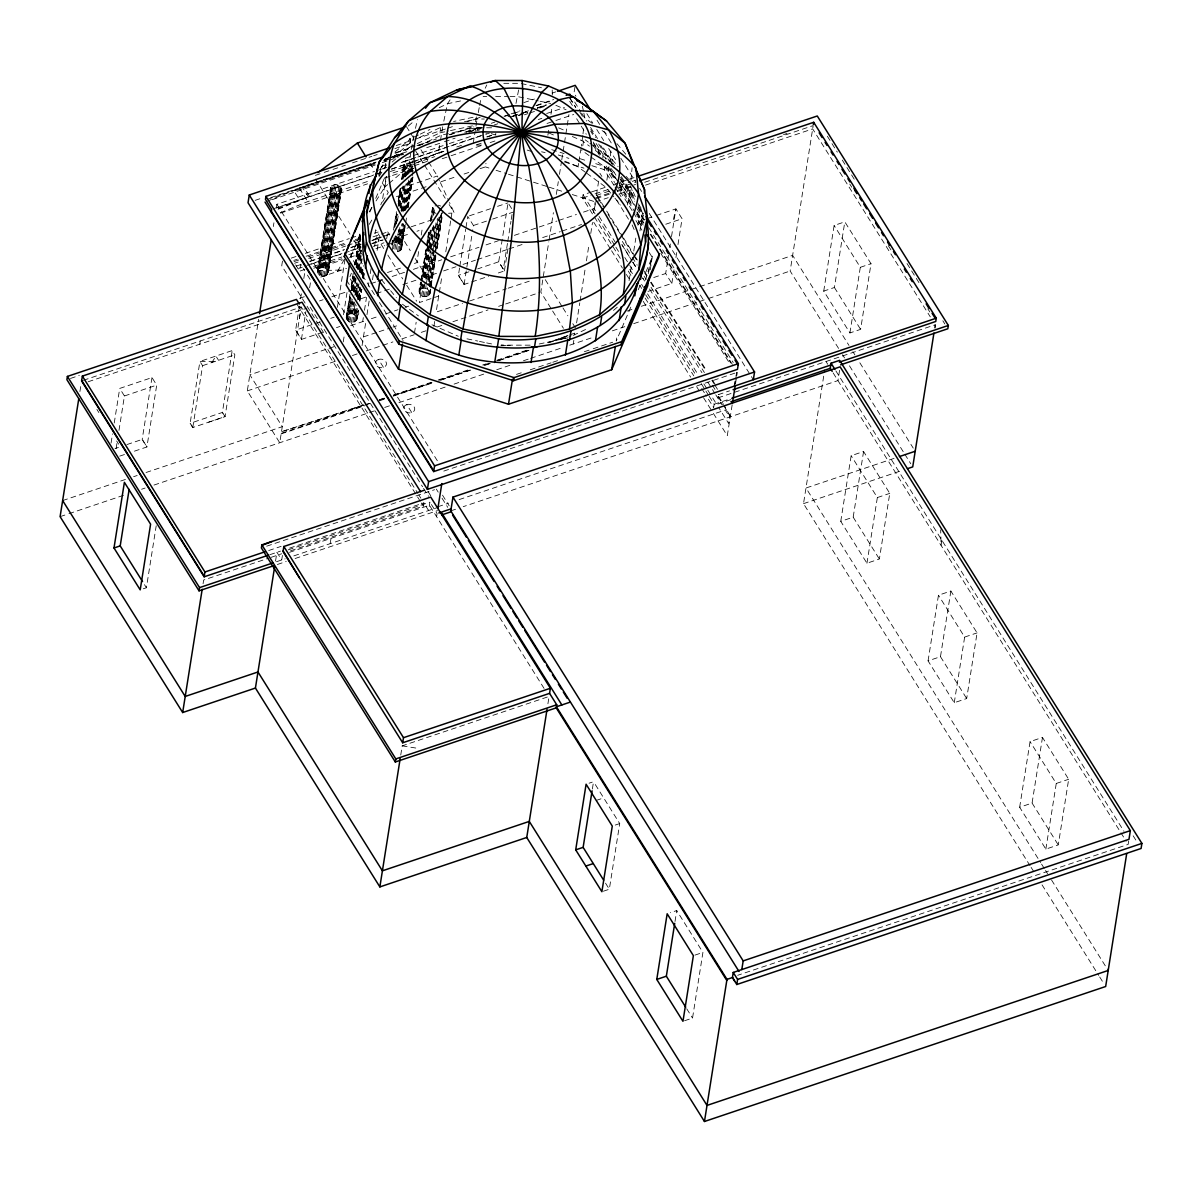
<?xml version="1.0" encoding="UTF-8"?>
<svg xmlns="http://www.w3.org/2000/svg" width="1202" height="1202" viewBox="0 0 1202 1202"><rect width="100%" height="100%" fill="white"/><g stroke="black" fill="none" stroke-linecap="round" stroke-linejoin="round"><path stroke-width="0.75" stroke-dasharray="5 3.75" d="M935.156 328.086L935.231 324.78L717.729 397.952L718.871 394.451M630.99 180.435L632.057 167.769M612.179 163.818L609.88 161.053L610.947 150.37M582.79 135.525L581.332 146.043M583 133.768L583.616 128.494M550.982 114.28L551.958 107.309M734.722 385.977L735.459 380.929M735.714 379.246L736.706 372.53L600.023 418.521M79.918 391.536L81.09 384.144M111.08 443.012L112.507 433.907M114.235 422.999L119.719 388.426L151.978 377.578L156.711 385.121L146.914 446.964L131.619 452.117M116.113 448.511L117.27 441.269M118.983 430.391L124.437 395.969L119.719 388.426M151.978 377.578L142.182 439.421L146.914 446.964M143.293 588.8L146.404 587.763L156.215 525.755M199.727 344.223L200.238 340.992M192.786 427.521L202.582 365.663L199.923 361.441L232.196 350.578L234.841 354.815L225.044 416.658L192.786 427.521L190.126 423.299L199.923 361.441L214.857 361.532M208.757 422.142L225.059 416.598L222.4 412.436L232.196 350.578M203.078 583.721L203.664 580.025L269.308 557.938M299.283 307.096L301.221 307.081L279.735 442.757L247.296 390.905L258.655 319.206M273.335 226.532L273.921 222.821M276.265 208.006L276.851 204.295L374.498 171.435M282.47 261.074L281.734 265.717L323.533 332.518M304.872 269.413L299.599 271.186L300.68 264.305L304.662 270.675M299.418 306.164L295.632 330.129L301.432 339.415L325.967 331.166M300.59 298.802L301.462 293.273M303.805 278.518L304.962 271.156M363.515 405.029L281.989 431.563L281.734 433.156L363.365 405.69M301.432 339.415L305.834 311.634M309.62 287.774L310.777 280.427L305.939 272.704M331.106 190.667L317.974 273.59L317.388 271.382L330.775 187.362C333.029 182.884 341.368 184.447 341.473 189.585L328.341 272.508C327.65 276.821 321.505 277.211 318.785 274.552L331.917 191.629L330.775 187.362M317.493 272.493L330.625 189.57M317.388 271.382L331.391 186.4M318.26 269.323L319.191 268.527L332.323 185.604M319.191 268.527L320.378 267.956L333.51 185.033M319.882 275.348L333.014 192.425L331.917 191.629M320.378 267.956L321.715 267.67L334.862 184.747M275.528 561.094L276.926 552.319L281.719 559.967L282.56 554.663M321.174 275.919L334.306 192.996L333.014 192.425M321.715 267.67L323.143 267.67L336.29 184.747M322.572 276.205L335.704 193.282L339.73 193.131L341.473 189.585M328.341 272.508L326.944 269.323L324.555 267.971L337.687 185.048M323.999 276.205L337.131 193.282L341.218 190.667L328.071 273.59M325.847 268.527L338.979 185.604M325.351 275.919L338.483 192.996M326.944 269.323L340.076 186.4M326.538 275.363L339.67 192.44M327.755 270.3L340.887 187.377M327.455 274.567L340.602 191.644M328.221 271.382L341.353 188.459M337.401 307.351L344.989 259.437M374.468 294.58L350.789 256.537L351.269 253.457M343.502 314.729L347.002 292.642M358.241 310.101C361.186 319.191 350.233 328.582 346.221 317.463L349.992 294.265M351.164 286.902L353.238 273.245M354.665 264.786L360.239 232.482L355.281 263.809M346.341 318.59L350.128 294.625M351.3 287.263L353.057 276.205M354.8 265.146L359.623 233.458M346.221 317.463L350.022 296.984M351.48 287.759L353.238 276.715M343.261 341.894L344.403 334.637M346.822 319.672L350.323 297.555M351.48 290.193L353.523 277.286M355.567 264.395L359.473 235.667M347.108 315.405L348.039 314.608L350.653 298.021M351.825 290.659L354.169 275.919M355.912 264.861L360.585 235.382M347.633 320.649L351.42 296.699M352.592 289.321L354.635 276.43M356.092 267.205L360.465 239.574M348.039 314.608L349.211 314.053L351.555 299.313M353.012 290.103L355.056 277.196M356.513 267.986L360.6 242.188M348.715 321.445L352.216 299.328M353.388 291.966L355.717 277.211M357.174 268.001L360.675 245.899M349.211 314.053L350.563 313.767L352.892 299.013M354.064 291.65L356.108 278.744M357.565 269.533L360.48 251.113M350.007 322.001L353.223 301.732M354.68 292.522L356.138 283.311M358.466 268.572L361.396 250.136M350.563 313.767L351.991 313.767L353.734 302.709M354.906 295.331L356.949 282.44M358.992 269.533L361.907 251.113M351.42 322.301L354.62 302.033M355.792 294.655L357.55 283.597M359.293 272.538L362.208 254.118M357.069 317.478L353.403 314.053L355.146 302.994M356.318 295.632L358.061 284.574M360.104 271.667L362.148 258.776M352.847 322.301L355.762 303.866M356.934 296.503L358.977 283.597M360.72 272.538L362.178 263.328M354.695 314.623L356.153 305.398M357.61 296.188L359.067 286.977M361.111 274.071L362.283 266.709M354.199 322.016L356.528 307.261M357.7 299.899L359.744 286.993M361.787 274.101L362.944 266.724M355.777 315.405L356.949 308.043M358.406 298.832L360.149 287.774M362.193 274.867L363.665 265.657M365.739 297.119L358.662 299.493L359.578 293.694L350.323 278.909M355.371 321.445L357.415 308.553M358.872 299.328L360.63 288.285M362.373 277.226L363.545 269.849M356.588 316.381L357.46 310.852M359.218 299.794L360.675 290.584M362.719 277.692L363.59 272.163M356.303 320.649L357.76 311.438M359.518 300.38L361.261 289.321M363.019 278.278L363.89 272.749M359.699 300.891L361.441 289.832M363.199 278.774L364.071 273.245M356.919 319.687L358.376 310.462M359.834 301.251L361.847 289.111M363.605 278.053L364.221 273.62M378.825 175.928L382.266 165.996L387.555 164.223M384.971 168.145L386.368 159.4L389.208 156.966M362.734 321.28L363.32 317.613M364.476 310.266L366.505 297.42M368.248 286.407L368.834 282.74M370.291 273.575L371.163 268.061M374.648 246.049L375.805 238.702M386.188 176.333L382.221 201.395L380.749 204.821M376.031 200.929L384.865 186.986L386.518 176.589M330.174 543.665L331.497 535.281M362.057 345.65L365.754 322.316M366.971 314.654L369.299 299.974M372.5 279.781L373.371 274.281M377.143 250.422L379.186 237.575M386.668 238.777L387.75 231.896L371.944 237.215M393.505 230.063L396.42 211.627M398.147 201.335L400.191 188.444M401.648 179.218C403.632 173.524 400.582 157.537 411.189 160.317L409.146 173.208M394.196 227.494L396.54 212.754M398.283 201.696L400.326 188.804M401.799 179.594L404.278 162.646M392.348 240.896L391.762 244.592C398.328 237.47 407.328 252.074 396.074 251.473L399.86 227.524M394.677 226.156L396.72 213.265M398.178 204.055L400.506 189.3M402.264 178.257L404.894 161.669M392.047 245.163L392.934 239.649M394.977 226.742L396.72 215.684M398.178 206.474L400.807 189.886M402.565 178.828L404.127 164.854M392.693 243.796L393.264 240.115M395.894 223.527L397.351 214.317M398.809 205.091L401.438 188.519M402.895 179.293L405.825 160.873M392.288 249.836L394.331 236.929M396.375 224.038L397.832 214.812M399.289 205.602L402.204 187.181M403.662 177.971L405.42 166.913L404.608 165.936M393.865 243.24L394.737 237.711M397.366 221.123L398.238 215.594M399.71 206.383L402.91 186.115M404.368 176.889L406.997 160.317M392.092 162.06L409.191 147.47L410.573 138.726L418.657 134.879M393.655 248.784L395.698 235.877M400.086 208.246L403.587 186.13M405.044 176.919L406.501 167.709L405.42 166.913M395.218 242.939L396.39 235.577M400.762 207.931L404.548 183.981M405.72 176.604L408.349 160.016M394.947 249.34L397.577 232.767M401.077 210.65L405.164 184.853M406.622 175.642L407.794 168.265L406.501 167.709M396.645 242.939L398.974 228.2M401.603 211.612L405.975 183.981M407.448 174.771L411.009 151.167M411.279 149.424L413.879 135.405M402.49 210.936L406.862 183.305M408.334 174.08L409.206 168.55L413.398 168.37M398.057 243.24L400.672 226.652M403.016 211.913L407.688 182.434M386.503 245.058L398.809 240.926L399.89 234.044L396.375 235.231M397.501 251.473L401.874 223.842M403.917 210.936L408.875 179.609M410.047 172.247L410.633 168.565L413.157 167.709L412.571 171.39M399.349 243.796L402.55 223.527M404.593 210.635L409.266 181.141M410.723 171.931L412.481 160.873M398.854 251.188L403.226 223.557M405.269 210.65L409.942 181.171M411.4 171.961L411.985 168.265M400.431 244.592L403.647 224.323M405.975 209.584L410.934 178.257M412.106 170.879L413.563 161.669M400.026 250.632L404.112 224.834M406.742 208.246L411.415 178.767M401.243 245.569L404.458 225.3M407.373 206.864L412.046 177.385M412.331 175.552L413.203 170.023M400.957 249.836L404.743 225.886M407.673 207.45L412.331 177.971M401.723 246.65L405.81 220.852M407.854 207.961L412.812 176.634M401.573 248.859L406.832 215.699M408.259 207.24L412.947 176.994M418.627 251.594L416.869 262.622L413.413 263.794M421.241 235.036L422.112 229.522L416.929 231.265M417.274 143.624L439.902 132.866L440.728 127.622M389.042 183.425L408.545 166.778L438.58 152.489L440.232 142.076M440.503 140.349L442.712 126.39L419.348 137.509M430.692 289.276C431.097 293.108 428.663 297.42 424.336 296.654C417.019 296.098 419.152 287.263 420.61 282.605M420.895 280.772L426.154 247.597M426.44 245.749L428.483 232.857M430.496 220.717L432.54 207.811L434.087 206.053L432.344 217.111M419.258 292.942L421.016 281.884M421.301 280.051L426.274 248.724M427.431 241.347L428.889 232.136M430.647 221.078L432.54 207.811M419.152 291.831L421.196 282.395M421.481 280.547L426.74 247.387M427.026 245.539L429.069 232.647M430.827 221.589L433.156 206.849M419.738 294.039L421.496 282.981M422.653 275.604L427.041 247.973M427.326 246.125L429.955 229.537M431.713 218.479L432.389 210.019M420.024 289.772L422.713 277.917M422.999 276.069L427.957 244.742M428.258 242.909L430.301 230.003M414.465 332.969L416.162 322.241M422.308 283.957L419.288 302.588L438.775 296.023L436.927 293.243M423.374 276.791L430.767 230.514M433.096 215.774L433.682 212.093L432.87 211.116M420.955 288.976L422.142 288.405L422.713 284.724M423.885 277.361L428.844 246.034M429.144 244.186L431.773 227.599M433.817 214.707L435.274 205.482M421.647 295.797L423.389 284.754M424.561 277.377L428.934 249.731M429.234 247.897L432.435 227.629M422.142 288.405L423.48 288.119L424.066 284.438M425.238 277.061L429.61 249.43M429.91 247.582L433.411 225.465M422.939 296.368L430.226 250.301M430.526 248.453L434.313 224.504M426.379 278.909L430.752 251.263M431.037 249.43L435.124 223.632M424.336 296.654L426.094 285.595M426.379 283.762L431.338 252.435M432.51 245.058L436.311 221.108M427.777 279.195L432.735 247.867M433.036 246.034L437.408 218.388M425.763 296.654L427.221 287.443M428.393 280.081L432.765 252.435M433.066 250.587L438.309 217.427M430.106 292.957L427.612 288.976L428.483 283.447M428.783 281.599L434.027 248.438M434.328 246.59L439 217.111M427.116 296.368L428.288 288.991M429.445 281.629L439.662 217.126M429.279 286.091L434.253 254.764M435.409 247.387L440.668 214.226M428.303 295.812L429.46 288.435M429.76 286.587L435.004 253.427M435.304 251.579L441.435 212.889M430.091 287.053L435.349 253.892M435.635 252.044L441.765 213.355M429.219 295.016L430.391 287.639M430.692 285.806L435.65 254.478M436.807 247.101L441.78 215.774M429.835 294.039L435.83 254.974M437.137 247.973L442.832 210.756M430.977 287.428L435.935 256.101M437.107 248.724L442.366 215.564M433.877 326.433L434.733 321.069M438.685 296.053L436.146 312.129L462.5 303.37M439.346 292.341L441.975 275.754M445.777 251.804L450.735 220.477M451.02 218.629L451.907 213.1L454.04 212.378L449.488 202.462M475.586 121.823L476.428 116.564L453.59 121.477M473.212 143.369L477.284 117.931M459.555 268.001L458.398 275.363L464.092 284.483L488.628 276.235M459.855 266.153L465.685 229.281M465.985 227.448L467.728 216.39L473.438 225.495L472.566 231.009M290.568 550.786L423.299 506.117L423.81 502.887L289.306 548.217M464.092 284.483L472.281 232.842M288.24 549.84L429.925 502.166L428.603 510.55L423.81 502.887M480.064 168.686L485.398 166.898L485.969 163.307M436.581 516.65L437.077 513.57L429.925 502.166M400.747 755.051L402.189 745.856L547.316 697.04M507.755 204.671L498.695 261.811L504.404 270.931L497.403 273.275M507.454 243.405L503.368 269.188L498.695 261.811L477.675 268.887M507.755 241.572L510.955 221.318M511.241 219.47L512.413 212.108M504.404 270.931L507.905 248.799M547.872 135.21L548.983 128.223M542.748 279.991L540.825 292.146L551.628 309.425M543.289 276.52L548.788 241.857M549.074 240.024L553.401 212.664M556.301 194.408L558.314 181.637M559.471 174.35L561.484 161.639M561.77 159.821L568.937 114.581M574.962 86.89L573.97 93.08L575.953 96.25M585.329 172.217L578.027 166.898L578.583 163.427M578.853 161.684L580.776 149.544L589.536 155.944M582.775 145.848L583.871 138.846L588.349 142.121M620.307 258.385L582.579 198.09L583.09 194.799L591.429 191.989M595.486 203.619L593.487 212.619L595.155 202.071M596.492 194.739L599.332 176.814M573.264 343.997L573.835 340.346M574.706 334.862L574.391 333.179M576.599 322.887L579.785 302.814M580.07 300.996L585.269 268.151M586.426 260.864L589.025 244.442M590.768 233.488L592.496 222.55M614.087 185.529L604.17 169.602L604.651 166.522L594.073 163.141M606.86 180.21L609.339 164.554M611.668 163.051L612.224 159.565L589.836 143.203M547.917 703.786L549.089 696.439M627.504 205.001L630.539 185.859L635.542 197.248M634.145 198.646L631.952 193.657L632.507 190.156M616.716 337.972L616.235 341.052L631.651 305.128M629.082 280.592L631.711 263.959M633.77 251.038L635.813 238.101M637.856 225.18L638.442 221.484L645.249 219.185M639.945 230.919L642.709 213.505L638.412 203.754M650.222 269.789L652.686 254.163M647.998 291.41L671.843 283.387L665.668 273.515L668.582 255.049M669.754 247.657L670.34 243.976M671.512 236.584L675.9 208.878L655.466 215.744M671.843 283.387L674.472 266.769M675.93 257.529L676.816 251.984M677.973 244.592L682.075 218.734L675.9 208.878L672.819 221.859M592.376 789.008L593.533 781.706L589.07 783.208M603.374 891.223L609.324 889.225L619.721 823.58L593.533 781.706M709.195 396.329L714.168 404.263L713.642 407.553L705.694 394.857M723.92 406.051L729.884 415.591L728.637 423.48L718.706 407.583M736.435 374.258L736.706 372.53L735.369 379.366M732.168 404.819L727.285 435.665L712.455 411.955M735.519 383.678L736.36 378.39M736.841 375.355L737.322 372.32M675.013 921.498L676.741 910.56L670.355 912.709M838.59 348.415L790.15 271.021L813.183 125.594L644.287 182.419M684.569 1020.753L692.532 1018.064L702.93 952.42L676.741 910.56M823.731 291.094L834.128 225.45L844.811 221.844L871.014 263.704L860.602 329.363L849.919 332.954L823.731 291.094L834.413 287.503L844.811 221.844M1030.114 865.801L803.507 503.653L824.707 369.765M839.582 370.306L837.944 380.583L463.206 506.673M849.919 332.954L860.316 267.31L834.128 225.45M840.754 521.352L851.151 455.693L863.577 451.516L889.765 493.376L879.368 559.035L866.958 563.212L840.754 521.352L853.18 517.176L863.577 451.516M866.958 563.212L877.355 497.553L851.151 455.693M934.735 327.966L935.231 324.78L935.321 328.041M941.902 540.344L941.091 545.438L940.685 529.857M928.064 660.86L938.462 595.215L950.872 591.038L977.076 632.898L966.678 698.542L954.253 702.719L928.064 660.86L940.475 656.683L950.872 591.038M954.253 702.719L964.65 637.075L938.462 595.215M1019.657 807.248L1030.069 741.604L1042.48 737.427L1068.668 779.287L1058.271 844.931L1045.86 849.108L1019.657 807.248L1032.082 803.071L1042.48 737.427M1045.86 849.108L1056.257 783.464L1030.069 741.604M1128.708 840.994L1128.167 844.39L737.652 975.303M515.989 103.447L518.618 89.925M478.291 112.567L479.297 107.203M479.643 105.415L480.995 98.264M734.031 386.203L735.038 381.079M443.808 121.177L447.475 103.748L450.57 99.15M415.471 128.374L417.47 119.584M648.269 273.635L652.205 257.243L649.245 252.495M645.534 280.126L652.205 257.243L644.858 274.341M378.585 174.56L382.266 165.996M350.789 256.537L360.33 234.3M369.87 212.063L372.079 206.939M375.745 198.39L385.286 176.153M349.917 276.655L351.39 273.23M355.056 264.68L360.931 250.993M638.247 289.742L640.456 284.604M485.217 88.257L486.765 84.951M441.78 213.595L440.127 217.066L443.493 215.939M337.552 271.427L345.274 257.589M353.884 240.37L356.829 245.088L360.645 238.717M369.224 224.383L373.041 217.998M382.567 202.071L388.291 192.5L381.53 181.697M211.883 362.538L215.909 356.062L218.554 360.3M380.343 168.896L386.368 159.4M379.186 176.393L388.021 162.45M369.179 211.762L372.109 207.12M408.274 126.03L413.758 121.342M394.902 152.098L410.573 138.726M393.174 157.342L412.677 140.679M384.865 186.986L387.645 184.612M613.486 310.416L619.06 305.654M439.256 107.669L447.475 103.748L461.733 100.698M420.264 134.113L429.97 129.5M409.191 147.47L415.652 144.39M419.633 145.457L441.329 135.135L475.692 127.758L481.07 127.517M378.51 359.443L377.323 359.999A5.514 4.267 9 0 0 376.106 365.062A5.514 4.267 9 0 0 382.131 367.692L383.483 367.391A5.514 4.267 9 0 0 385.887 361.772A5.514 4.267 9 0 0 378.51 359.443L383.483 367.391M406.772 404.623L405.6 405.179A5.514 4.267 9 0 0 404.383 410.243A5.514 4.267 9 0 0 410.408 412.872L411.76 412.571A5.514 4.267 9 0 0 414.149 406.952A5.514 4.267 9 0 0 406.772 404.623L411.76 412.571M573.144 335.403L588.154 328.266M266.724 201.41L299.403 188.143L375.234 162.676M303.7 186.881L302.183 187.016L308.403 196.963M278.143 208.607L299.599 199.923L294.039 191.028L302.844 188.068M278.128 209.253L309.665 196.452L303.445 186.505M280.306 212.724L307.802 201.575L369.931 180.676M528.985 350.308L499.747 360.315M548.773 342.855L568.005 335.598M569.763 334.952L575.007 332.969L573.294 333.585M552.62 341.218L568.125 335.493L547.691 342.735M396.284 145.532L413.999 139.582M415.772 138.981L445.897 128.854M447.655 128.253L452.974 126.465M467.142 121.703L481.311 116.925M523.832 102.621L534.454 99.045M552.169 93.095L555.715 91.893M315.345 175.357L322.406 172.983M324.179 172.382L331.256 170.008M333.014 169.422L340.091 167.033M341.849 166.447L345.395 165.245M352.456 162.871L371.899 156.335M373.672 155.734L377.203 154.547M394.872 148.597L410.783 143.248L409.476 138.245M395.638 152.714L415.171 146.148M416.959 145.547L436.491 138.966M448.932 134.789L473.813 126.42M504.014 116.248L509.332 114.46M511.12 113.859L520 110.869M535.987 105.491L553.761 99.511M255.125 200.358L262.216 197.984M395.067 153.285L411.009 147.921M418.086 145.532L428.723 141.956M449.984 134.804L474.775 126.465M504.885 116.324L511.977 113.935M513.75 113.349L519.069 111.561M536.783 105.596L552.725 100.232M306.976 185.318L376.106 162.06M384.956 159.085L392.047 156.696M393.82 156.095L408.004 151.332M464.708 132.25L480.665 126.871M491.302 123.295L494.848 122.108M512.563 116.143L523.201 112.567M524.973 111.966L528.519 110.779M537.384 107.789L546.234 104.814M270.705 197.609L375.73 162.465M384.61 159.475L388.156 158.288M389.929 157.687L405.915 152.308M466.271 131.995L480.469 127.217M512.428 116.474L519.534 114.085M521.307 113.484L526.626 111.696M537.279 108.105L546.159 105.115L537.189 108.18M384.129 159.686L387.69 158.484M389.478 157.883L405.495 152.504M466 132.145L480.244 127.352M512.277 116.564L519.399 114.175M521.172 113.574L526.506 111.786M267.535 199.292L374.889 163.532M383.754 160.542L387.299 159.355M394.391 156.966L403.256 153.991M468.825 131.919L481.221 127.758M518.438 115.227L527.302 112.252M539.698 108.075L545.017 106.287M304.286 187.707L375.159 163.863M384.009 160.888L391.101 158.499M392.874 157.898L403.496 154.322M469.065 132.265L481.461 128.103M518.663 115.572L527.528 112.597M272.133 199.697L375.189 165.035M382.296 162.631L387.615 160.843M389.403 160.242L398.283 157.252M426.71 147.696L442.697 142.317M444.47 141.716L455.137 138.125M476.458 130.958L480.004 129.756M494.217 124.978L497.778 123.776M524.418 114.821L527.978 113.619M529.751 113.018L535.085 111.23M376.271 170.849L386.924 167.258M402.895 161.879L486.329 133.813M546.685 113.499L564.444 107.534M273.44 208.727L373.852 174.951M375.234 174.395L382.326 172.006M391.536 169.001L412.451 161.864M414.224 161.278L444.605 151.136L413.909 161.654M456.76 146.96L462.079 145.172M486.885 136.818L495.9 133.888M538.286 119.539L541.832 118.337M276.685 207.826L381.951 172.412M391.506 169.136L412.737 161.985M487.02 136.998L495.87 134.023M393.009 172.908L412.541 166.342M414.314 165.741L430.286 160.362M476.443 144.826L481.777 143.038M280.547 213.13L367.602 183.831M385.361 177.866L390.695 176.063M392.468 175.462L413.788 168.295M442.216 158.724L449.323 156.335M451.096 155.734L483.084 144.976M490.191 142.587L495.509 140.799M547.03 123.46L554.137 121.071M555.925 120.47L573.685 114.49M400.551 188.383L437.363 176.003L439.632 180.961M291.26 258.114L296.533 256.342M305.323 253.382L349.256 238.612M351.014 238.011L359.804 235.051M293.814 260.383L297.33 259.196M306.119 256.236L346.537 242.639M355.326 239.679L360.6 237.906M374.648 233.173L378.164 232.001M294.039 261.585L299.313 259.812M308.103 256.852L345.004 244.442M353.794 241.482L360.825 239.108M294.61 263.223L298.126 262.051M308.674 258.505L345.575 246.079M347.333 245.493L361.396 240.761M356.829 245.088L360.119 243.991M374.889 239.018L384.505 235.787M386.278 235.186L389.824 233.984M398.703 231.009L409.341 227.418M411.129 226.832L432.42 219.665M309.47 261.345L344.613 249.52M351.645 247.161L360.435 244.201M372.74 240.069L381.515 237.11M383.273 236.509L388.547 234.736M296.248 266.078L301.507 264.305M310.296 261.345L343.697 250.106M350.714 247.747L361.261 244.201M371.809 240.655L380.598 237.695L375.61 229.732L374.874 234.39L383.829 248.694M306.75 265.387L341.894 253.562M350.683 250.602L361.231 247.056M371.779 243.51L382.326 239.964M298.802 268.331L302.318 267.16M311.093 264.2L342.735 253.547M344.493 252.961L360.3 247.642M372.605 243.495L383.153 239.949M394.436 238.837L410.002 233.594M313.647 266.453L341.774 257.003M348.805 254.629L361.096 250.497M373.401 246.35L383.949 242.804M313.737 268.196L341.774 258.761M469.486 215.789L490.521 208.712M497.523 206.353L508.04 202.822M316.201 268.722L342.57 259.842M349.602 257.483L361.892 253.337M375.956 248.619L384.745 245.659M473.438 225.495L490.972 219.605M492.715 219.019L513.75 211.943M320.814 277.061L346.507 268.407M592.045 191.779L606.229 187.016M613.32 184.627L627.519 179.849M629.292 179.248L634.611 177.46M582.579 198.09L590.918 195.28M595.065 193.883L609.264 189.12M619.901 185.529L630.539 181.953M632.312 181.352L635.858 180.165M609.264 191.088L596.207 195.475L603.119 206.534M618.144 188.098L635.933 182.118M595.861 197.654L615.379 191.088M617.152 190.502L635.558 184.432M783.524 134.609L787.025 133.422M299.568 298.366L305.849 296.188M596.297 198.57L615.845 191.989M617.633 191.388L630.073 187.211M70.452 378.45L79.317 375.475M595.771 201.876L608.212 197.684M618.88 194.093L633.108 189.315M645.549 185.123L812.672 128.899L930.303 316.877M387.45 272.523L403.031 267.28M83.374 380.313L301.236 307.006L417.875 493.406M319.492 300.936L323.037 299.749M331.887 296.759L360.239 287.218M370.877 283.642L376.196 281.854M377.969 281.268L383.273 279.48M392.137 276.49L404.548 272.313M413.398 269.338L441.75 259.797M450.615 256.822L478.967 247.281M486.044 244.892L498.454 240.716M514.396 235.352L556.932 221.048M558.705 220.447L576.419 214.482M583.511 212.108L594.134 208.532L598.1 214.842M88.167 381.755L306.991 308.133M300.184 313.677L299.268 319.477M376.346 293.543L390.5 288.78M402.895 284.619L417.034 279.856M424.111 277.467L436.506 273.305M443.583 270.931L455.964 266.754M463.04 264.38L475.421 260.203M477.194 259.617L507.259 249.49M509.032 248.904L524.958 243.54M542.643 237.59L560.327 231.64M562.1 231.039L581.558 224.504M320.168 321.881L295.632 330.129L301.477 339.159M330.685 318.335L334.186 317.163M468.9 271.832L458.398 275.363L464.137 284.228M202.582 365.663L234.841 354.815M646.961 218.614L653.768 216.33M124.437 395.969L156.711 385.121M336.485 327.62L339.986 326.448M350.668 325.667L364.341 321.069M371.373 318.71L378.465 316.321M385.572 313.932L392.663 311.543M394.436 310.942L397.982 309.74M405.089 307.351L408.635 306.164M665.773 224.233L682.075 218.734M247.296 390.905L336.936 360.75M352.411 355.537L357.535 353.809M366.279 350.879L392.889 341.924M401.768 338.934L414.194 334.757M421.241 332.383L428.303 330.009M437.107 327.034L442.381 325.261M452.929 321.715L488.087 309.891M498.635 306.345L503.908 304.572M505.666 303.971L539.067 292.732M115.016 448.571L118.412 447.429M126.901 444.575L142.182 439.421L146.929 446.843M119.734 456.114L124.828 454.401M653.738 277.527L665.668 273.515M62.654 500.573L126.526 479.072M133.632 476.683L137.178 475.496M146.043 472.506L282.29 426.665L249.851 374.814L327.41 348.88M627.159 311.063L632.477 309.26M641.357 306.285L689.227 290.178M690.985 289.577L698.001 287.218M699.744 286.632L792.629 255.38L848.973 345.425M281.989 431.563L369.315 403.361M353.749 408.395L363.86 404.999M379.501 399.725L384.835 397.937M393.73 394.947L431.082 382.371M438.204 379.982L468.434 369.81M482.663 365.017L486.224 363.815M496.892 360.224L527.137 350.052M365.138 405.104L370.471 403.316M379.336 400.326L384.67 398.538M431.954 382.627L393.535 395.548L431.398 383.077M438.97 380.253L471.5 369.345M483.805 365.198L489.079 363.425M496.892 360.765L529.496 349.827M560.853 339.28L571.266 335.779M440.248 380.102L472.085 369.39M484.451 365.228L489.77 363.44M498.605 360.465L528.67 350.353M560.538 339.625L567.629 337.251M281.148 433.877L364.672 405.765M380.673 400.386L384.219 399.184M393.114 396.194L432.209 383.047M441.104 380.057L471.304 369.885M485.533 365.107L490.867 363.305M60.1 516.65L67.192 514.276M68.95 513.675L125.639 494.608M141.581 489.244L145.126 488.042M153.976 485.067L375.805 410.423M384.7 407.433L390.034 405.645M398.929 402.655L445.176 387.089M454.071 384.099L484.316 373.912M496.772 369.735L511 364.942M523.456 360.75L528.79 358.962M530.563 358.361L562.581 347.588M569.703 345.184L592.811 337.416M612.374 330.835L624.815 326.644M633.709 323.654L697.716 302.123M699.489 301.522L706.596 299.133M708.369 298.532L790.15 271.021M860.316 267.31L871.014 263.704M443.793 471.079L598.25 419.122M266.694 546.174L434.553 489.695M718.255 394.662L729.539 390.86M268.692 550.531L281.103 546.369M714.168 404.263L730.065 398.914M269.834 554.708L280.472 551.117M730.906 399.62L716.708 404.413L711.764 396.51M271.096 557.337L281.719 553.761M289.472 552.334L429.445 505.246L544.1 688.476M437.844 506.763L448.496 503.187M459.149 499.596L725.302 410.047L729.659 417.019M276.475 561.74L285.175 558.81M293.829 555.895L438.009 507.379M277.346 564.504L286.241 561.499M295.136 558.509L437.498 510.61M729.884 415.591L724.536 405.855M450.78 510.865L456.099 509.062M894.063 458.383L805.986 488.012L1040.601 862.54M803.507 503.653L902.161 470.448M877.355 497.553L889.765 493.376M964.65 637.075L977.076 632.898M596.237 800.427L603.674 797.918M615.259 825.068L619.721 823.58M1056.257 783.464L1068.668 779.287M694.966 955.109L702.93 952.42M405.209 158.318L447.565 144.15M449.338 143.564L470.508 136.487M381.77 169.076L385.301 167.889M401.198 162.586L484.151 134.834M485.908 134.248L489.439 133.076M390.319 171.54L434.793 156.666M396.45 196.647L426.695 186.52M440.924 181.772L456.94 176.409M464.062 174.035L471.169 171.661M516.499 374.393L523.411 372.079M530.322 369.765L551.072 362.839M552.8 362.253L559.711 359.939M584.367 351.705L591.444 349.331M593.217 348.745L612.689 342.224M469.516 301.041L506.403 288.78M508.161 288.195L529.241 281.193M329.138 348.295L334.321 346.582M363.455 336.891L377.383 332.263M379.126 331.677L391.311 327.635M393.054 327.049L396.54 325.892M379.366 399.875L384.625 398.162M393.385 395.308L422.308 385.902M379.697 400.011L384.88 398.343M464.423 121.733L477.074 119.013L484.346 119.013M439.902 132.866L448.692 130.973M450.45 130.597L475.03 125.309M438.58 152.489L444.004 151.317M539.202 343.997L568.125 337.792M448.526 213.265L451.907 213.1M317.929 270.735L341.924 269.954M481.161 127.592L475.692 127.758L484.782 127.758M503.818 83.329L520.105 83.329L541.516 87.776M483.114 96.476L486.705 96.491M495.645 96.491L508.176 96.506M509.979 96.506L517.13 96.506L538.316 100.893M508.01 116.594L513.585 116.594M486.6 127.773L492.039 127.773M476.578 145.111L482.032 145.111M423.48 288.119L427.612 288.976M530.142 345.169L501.069 345.139L510.174 345.575M501.024 345.32L506.403 345.59M402.189 745.856L417.845 748.365M540.089 101.269L550.681 103.462M541.546 151.813L545.122 152.564M407.794 168.265L409.206 168.55M438.054 205.196L440.743 206.053M334.306 192.996L335.704 193.282M323.143 267.67L324.555 267.971M351.991 313.767L353.403 314.053M466.962 338.829L477.72 341.052M479.508 341.428L484.887 342.54M486.675 342.916L492.054 344.027M551.703 149.664L564.069 153.586M579.95 158.649L587.012 160.903M491.212 133.632L496.501 135.315M558.284 154.983L568.877 158.364M591.82 165.666L604.17 169.602M527.182 150.085L532.501 151.783M564.429 161.939L583.932 168.145M485.398 166.898L488.944 168.025M496.05 170.278L506.688 173.674M508.461 174.23L547.466 186.656M549.239 187.227L561.665 191.178M572.302 194.559L595.351 201.906M555.865 105.31L566.097 109.773M558.645 127.863L565.376 130.793M572.287 136.502L582.159 140.799L589.461 146.133M548.848 132.941L555.579 135.871M564.865 161.158L578.027 166.898M436.071 213.445L433.682 212.093M431.969 324.81L458.293 336.275M592.045 123.205L584.863 117.946L583.811 112.913M602.112 130.552L606.424 133.707M595.29 150.4L609.88 161.053M590.993 157.011L608.497 169.798L629.157 194.604L633.439 204.355M586.786 173.283L605.748 187.151L613.786 196.797M402.415 304.196L418.461 315.916M576.644 118.743L586.26 134.248M616.957 143.654L626.543 155.148M612.224 159.565L618.083 166.597M626.302 176.469L628.646 179.278M610.841 168.31L615.529 173.944M620.217 179.579L631.952 193.657M614.928 198.165L620.668 205.061M359.954 236.749L360.765 237.726M381.455 279.705L386.052 285.22M390.635 290.719L396.375 297.615M192.801 427.386L190.126 423.299L222.4 412.436L225.044 416.658M827.367 136.247L837.313 152.158M842.302 160.106L855.238 180.796M907.014 263.523L919.951 284.213M942.849 320.799L944.832 323.984M849.769 184.041L851.737 187.211M888.308 245.659L891.283 250.392M927.854 308.839L929.822 311.994M834.413 287.503L860.602 329.363M852.924 351.75L854.907 354.906M859.851 362.794L913.235 448.106M842.542 354.74L844.525 357.895M849.468 365.799L903.829 452.673M904.821 454.251L910.755 463.732M1133.155 835.796L1137.122 842.136M835.871 370.892L1123.99 831.348M826.014 361.532L827.712 364.236M833.151 372.92L1126.184 841.205M853.18 517.176L879.368 559.035M940.475 656.683L966.678 698.542M1032.082 803.071L1058.271 844.931M597.003 120.185L599.978 124.933M603.945 131.258L611.863 143.939M620.788 158.183L635.648 181.938M639.614 188.278L641.598 191.449M586.861 113.664L592.796 123.175M596.763 129.5L603.704 140.589M608.663 148.507L615.589 159.596M649.29 213.43L753.338 379.712M574.706 102.065L580.656 111.576M581.648 113.153L586.606 121.086M590.573 127.427L597.514 138.53M603.464 148.041L614.387 165.47M621.329 176.574L634.22 197.173M639.179 205.106L641.162 208.277M579.8 112.071L582.775 116.834M590.738 129.561L595.711 137.509M600.684 145.457L612.614 164.524M620.578 177.235L634.506 199.487M638.472 205.843L643.446 213.791M569.883 97.993L575.788 107.444L569.237 97.362M590.708 131.273L592.691 134.459M598.671 144L609.609 161.489M620.548 178.963L634.476 201.215M638.457 207.585L643.431 215.534M569.718 101.299L573.279 106.978M596.117 143.459L606.048 159.34M613.997 172.036L615.98 175.207M619.962 181.562L635.843 206.969M636.85 208.547L644.783 221.258M648.764 227.599L665.653 254.584M666.644 256.176L700.42 310.146M701.412 311.739L717.309 337.146M718.3 338.724L733.205 362.538M593.217 142.046L603.164 157.928M610.12 169.046L618.068 181.742M619.06 183.335L632.973 205.572M636.955 211.928L643.911 223.046M650.868 234.165L732.349 364.386M593.487 143.654L600.459 154.773M608.407 167.499L615.379 178.617M619.346 184.973L632.282 205.647M637.255 213.595L643.22 223.121M650.177 234.255L730.741 362.989M593.217 145.367L599.467 155.238M606.154 166.041L614.357 179.023M619.075 186.701L634.987 212.123M635.978 213.716L643.145 225.029M660.845 253.457L729.479 363.124M1041.593 864.133L1044.568 868.896M1045.575 870.473L1047.558 873.659M1051.54 879.999L1108.199 970.465M638.442 221.484L641.973 227.118M1031.106 867.378L1034.096 872.141M1042.044 884.852L1098.703 975.393M1099.695 976.986L1103.676 983.341M596.808 195.28L605.718 209.494M606.694 211.071L622.516 236.343M623.507 237.936L634.371 255.305M635.362 256.882L637.345 260.038M644.257 271.096L647.232 275.844M651.183 282.154L706.536 370.622M712.47 380.102L716.422 386.413M608.062 214.437L619.932 233.398M620.923 234.976L632.778 253.938M633.77 255.515L636.729 260.248M644.648 272.884L646.616 276.039M650.567 282.365L705.92 370.832M711.854 380.313L713.838 383.468M714.829 385.046L717.789 389.779M622.366 241.437L631.275 255.65M632.252 257.228L637.195 265.131M644.122 276.19L646.09 279.345M651.033 287.248L704.417 372.545M712.32 385.181L715.295 389.929M718.571 396.314L723.544 404.263M717.955 396.525L722.928 404.473M621.855 244.727L631.741 260.518L622.005 244.697M632.718 262.111L636.684 268.422M644.588 281.058L642.604 277.902L644.708 281.163M649.531 288.961L701.923 372.68M707.843 382.161L714.769 393.219M715.761 394.797L721.981 404.743M599.077 216.42L614.898 241.707M624.785 257.498L628.736 263.809M629.728 265.402L633.679 271.712M641.583 284.348L643.566 287.518M647.517 293.829L697.926 374.393M703.861 383.874L706.821 388.607M707.813 390.184L710.788 394.932M583.09 194.799L597.003 217.006M597.995 218.599L614.868 245.569M615.86 247.161L618.835 251.924M629.758 269.383L632.748 274.131M639.689 285.25L641.673 288.42M645.654 294.76L695.297 374.107M701.262 383.633L708.203 394.737M628.255 271.081L631.23 275.844M645.128 298.066L693.779 375.82M701.728 388.516L704.703 393.279M593.773 222.295L610.586 249.175M611.578 250.752L622.456 268.136M626.407 274.462L629.382 279.195M643.22 301.326L690.699 377.188M696.634 386.668L698.602 389.839M703.546 397.742L711.464 410.378M508.972 204.31L512.698 210.275M545.257 279.66L561.98 306.36M562.957 307.937L567.87 315.795M572.783 323.654L575.743 328.356M552.62 311.002L563.438 328.281M406.411 126.556L410.288 132.731M411.249 134.278L414.149 138.921M420.925 149.739L427.687 160.542M428.648 162.09L437.363 176.003M415.697 151.106L423.57 163.667M424.546 165.245L445.191 198.24M449.127 204.52L454.04 212.378M369.915 163.156L373.792 169.332M399.89 234.044L410.273 250.632M415.246 258.595L432.435 286.046M395.819 236.148L398.809 240.926M387.75 231.896L389.748 235.081M387.81 255.064L402.745 278.924M406.727 285.28L416.673 301.191M315.54 179.098L349.947 234.09M299.403 188.143L307.802 201.575M346.627 280.276L358.662 299.493M276.851 204.295L438.835 463.146M442.516 495.149L449.187 505.802M436.326 489.109L438.219 492.144M442.035 498.229L447.745 507.364M295.617 264.816L299.599 271.186M428.047 491.483L431.037 496.246M310.131 307.081L422.563 486.765M423.555 488.358L428.543 496.306M418.867 494.999L420.85 498.154M296.894 304.121L420.339 501.384M421.316 502.962L423.299 506.117M686.718 1008.763L692.532 1018.064M605.553 883.185L609.324 889.225M96.896 409.416L98.88 412.571M116.669 441.014L118.652 444.169M144.465 584.653L146.404 587.763M604.651 166.522L614.583 182.449M615.574 184.041L632.447 211.146M633.439 212.739L642.364 227.088M615.093 187.136L621.043 196.692M635.933 220.597L641.883 230.168M599.888 173.238L601.871 176.409M616.671 200.178L628.511 219.2M632.853 262.141L636.805 268.482M379.411 302.498L403.091 340.542M440.398 182.614L448.737 200.809M637.811 206.969L644.392 221.934M637.03 212.499L641.327 222.25L641.853 227.614M632.132 224.954L634.28 229.837M582.399 106.197L583.451 111.23M642.709 213.505L643.596 222.445M552.214 90L552.334 96.911"/><path stroke-width="1.5" d="M599.558 314.759C608.858 258.039 578.838 203.649 546.234 159.52C518.513 137.374 506.327 96.1 469.862 85.958L447.67 96.521L430.166 111.455L408.635 120.846L394.572 143.038L379.096 162.15L366.655 213.31L369.525 241.933L381.695 269.579L402.339 294.385L430.061 314.639L462.965 328.972L498.815 336.395L535.16 336.425L569.523 329.048L599.558 314.759L623.237 294.535L638.923 269.759L645.564 242.128L647.337 217.772L644.512 189.57L625.04 143.203L606.529 120.981L572.903 96.596L548.593 86.018L522.104 80.519L495.254 80.504L456.76 89.925L429.835 102.726L408.635 120.846L394.557 137.749L379.096 162.15L373.311 185.679M644.227 193.252L644.512 189.57L635.512 169.151M638.923 269.759L640.786 244.998L647.337 217.772L638.502 193.612L635.933 167.964C598.716 121.973 534.559 133.753 482.573 131.784C434.493 135.826 372.8 158.213 366.655 213.31M623.237 294.535C633.063 238.296 592.481 188.594 552.695 153.991C517.987 134.504 490.506 97.092 447.67 96.521L429.835 102.726L425.493 108.225M569.523 329.048L572.407 303.4L570.364 271.487L563.558 235.697L552.499 198.736L538.015 163.412L521.217 132.4L512.743 106.016L503.878 88.257L495.254 80.504L490.626 82.187M535.16 336.425C544.055 279.675 537.955 221.739 528.625 165.44C517.16 137.899 524.733 109.006 522.104 80.519M498.815 336.395L511.316 241.136L521.217 132.4L532.486 108.045L541.847 92.178L548.593 86.018M299.313 304.016L296.443 299.418L67.402 376.421L66.891 379.652L199.051 590.843L273.786 565.691M78.746 398.929L60.1 516.65L182.674 712.531L255.425 688.055L274.657 566.638M420.625 491.768L302.002 302.213L82.367 376.106L81.601 380.914L204.175 576.795L268.046 555.294M113.995 547.977L124.392 482.333L150.596 524.192L140.198 589.851L113.995 547.977L120.2 545.888L129.155 489.364M389.208 147.921L249.265 195.009L248.033 202.747L427.401 489.379L936.283 318.184L813.709 122.303L639.479 180.916M199.051 590.843L199.562 587.613L67.402 376.421M182.674 712.531L202.191 589.265M204.175 576.795L204.926 571.987L82.367 376.106M383.198 156.906L265.942 196.362L265.462 199.367L271.682 209.328L271.261 212.033M259.527 313.647L271.276 239.514M424.501 490.161L261.871 544.882L261.39 547.962L395.323 761.993L556.226 707.858L556.721 704.778L549.569 693.359L550.381 688.265L430.737 497.072L283.852 546.489L283.041 551.583L402.685 742.776L549.569 693.359M647.337 235.051L659.237 254.178L658.756 257.258L621.209 344.704L513.554 380.703L398.824 344.178L344.238 256.522L367.542 200.283M299.614 578.057L283.161 550.847M349.647 263.704L346.251 285.205L398.553 369.209L508.506 404.218L611.683 369.72L647.668 285.911L648.795 278.744M646.15 216.841C655.18 258.28 636.098 302.799 600.279 325.457C558.464 350.608 506.823 353.568 460.606 339.986C418.011 325.667 378.585 295.316 365.062 250.993C360.36 225.706 361.982 197.248 376.331 175.237M368.939 193.477L370.321 184.732M638.112 282.034C619.616 357.084 523.651 375.64 458.833 355.056C406.772 338.799 355.777 291.124 363.635 232.467M365.062 250.993L366.445 242.248L363.53 212.994M365.393 268.016L367.316 255.876M377.518 279.27L378.9 270.525L366.445 242.248M377.563 295.677L380.042 280.066M398.628 304.617L400.011 295.887L378.9 270.525M398.208 320.468L400.687 304.857M398.824 344.178L399.304 341.098L344.734 253.442M398.553 369.209L402.535 344.133M426.965 325.336L428.348 316.592L400.011 295.887M425.929 340.722L428.408 325.111M427.401 489.379L428.618 481.641L249.265 195.009M646.12 216.195L738.374 363.635L737.472 369.36L433.667 471.59L434.583 465.85L265.942 196.362M460.606 339.986L462.004 331.241L428.348 316.592M458.833 355.056L461.313 339.445M395.323 761.993L395.804 758.913L261.871 544.882M437.874 508.476L441.825 483.55M547.045 709.3L526.746 837.478L379.862 886.911L400.161 758.717M402.685 742.776L403.496 737.682L283.852 546.489M832.19 371.388L830.266 368.323L831.063 363.229L839.627 360.345L1141.9 843.398L1141.089 848.477L736.796 984.513L732.439 977.542L733.235 972.448L1128.978 839.297L1130.346 830.627L840.123 366.835L452.959 497.102L450.6 511.932L441.84 514.877M494.683 362.493L497.162 346.807M497.267 347.588L498.65 338.844C562.07 346.476 641.372 313.031 648.704 242.443M508.506 404.218L512.473 379.141M513.554 380.703L514.035 377.623L621.704 341.623L659.237 254.178M531.029 362.508L533.493 346.897M534.424 347.618L535.807 338.874M565.391 355.131L567.855 339.52M569.553 340.061L570.95 331.316M595.426 340.842L597.619 326.974M600.279 325.457L601.661 316.712M619.105 320.618L621.299 306.75M611.683 369.72L615.379 346.416M624.484 304.782L625.866 296.038M621.209 344.704L621.704 341.623M634.791 295.857L636.714 283.717M640.531 279.45L641.913 270.705M575.698 849.859L586.095 784.215L612.284 826.074L601.886 891.719L575.698 849.859L583.135 847.365L592.09 790.826M732.454 403.061L735.248 385.436M656.773 979.435L667.17 913.775L693.374 955.635L682.961 1021.294L656.773 979.435L666.344 976.204L674.713 923.316M753.338 379.712L754.555 371.974L644.572 196.196M813.363 124.467L813.709 122.303M1126.695 853.66L1105.66 986.511L704.462 1121.496L726.97 979.375L556.406 706.776L570.424 702.058M734.647 981.072L732.469 977.286M736.796 984.513L737.607 979.42L733.235 972.448M741.799 969.578L743.182 960.894L452.959 497.102M933.939 332.999L912.724 466.902L907.45 468.675M936.283 318.184L935.757 321.475L733.085 389.673M638.157 176.273L817.27 115.993L948.348 325.457L947.822 328.762L840.574 364.852M462.965 328.972L467.428 303.325L474.91 271.412L484.827 235.637L496.456 198.706L521.217 132.4L541.471 111.966L559.155 99.721L572.903 96.596L606.529 120.981M430.061 314.639L435.019 289.216L445.431 258.58L460.516 225.044L479.147 191.163L499.897 159.475L521.217 132.4L549.059 117.496L573.73 110.374L593.382 111.561L608.648 129.891L625.04 143.203L632.522 162.33M402.339 294.385L407.703 269.263L420.595 240.43L440.037 210.08L464.558 180.51L492.324 153.946L521.217 132.4L554.693 124.287L584.593 123.415L608.648 129.891C648.404 196.061 573.91 250.752 511.316 241.136C450.059 237.996 381.635 170.218 430.166 111.455C476.202 103.447 515.718 132.385 556.992 147.215C595.125 168.355 632.282 200.133 640.786 244.998C585.089 357.204 374.213 318.65 372.545 189.39M381.695 269.579C393.355 200.554 460.441 156.125 521.217 132.4C565.676 138.185 612.374 155.013 638.502 193.612C629.683 268.993 537.204 291.966 474.91 271.412C421.902 256.342 371.703 200.223 394.572 143.038C431.368 116.714 479.838 120.561 521.217 132.4C483.58 137.223 447.219 149.919 415.787 171.33C393.039 188.939 372.289 212.078 369.525 241.933M362.148 221.739L364.627 211.372M366.355 204.22L367.211 200.629M362.523 239.408L363.77 234.225M643.911 291.846L645.219 286.376M638.352 304.767L640.411 297.72M344.238 256.522L345.71 253.096M347.183 249.655L349.391 244.517M350.864 241.091L353.072 235.938M354.545 232.512L366.325 205.076M394.557 137.749L400.041 133.061M317.959 172.667L357.355 143.068L404.668 127.142M261.796 545.408L271.922 541.501M557.488 91.307L575.202 85.342L591.053 110.674M566.187 95.334L569.748 94.132L571.731 97.302M434.583 465.85L738.374 363.635M428.618 481.641L754.555 371.974M204.926 571.987L265.161 551.733M731.838 398.313L830.792 365.017M839.357 362.133L948.348 325.457M730.861 401.768L830.266 368.323M199.562 587.613L272.974 562.912M438.82 512.984L451.096 508.852M899.351 456.595L915.203 451.261M403.496 737.682L550.381 688.265M395.804 758.913L556.721 704.778M585.84 866.071L593.277 863.577M743.182 960.894L1130.346 830.627M726.97 979.375L732.439 977.542M737.607 979.42L1141.9 843.398M1108.199 970.465L707.016 1105.419L529.286 821.402L382.401 870.819L257.979 671.978L185.213 696.454L62.654 500.573M456.76 89.925L471.244 86.814M531.524 346.822L536.918 347.077M462.004 331.241L498.65 338.844M399.304 341.098L514.035 377.623M576.78 100.698L581.693 102.831M819.148 132.821L822.123 137.569M825.083 142.332L827.066 145.487M831.033 151.828L833.016 154.998M836.983 161.323L838.966 164.494M841.926 169.242L844.901 173.989M847.876 178.737L849.859 181.908M853.826 188.233L855.809 191.403M859.761 197.744L861.744 200.899M863.727 204.07L866.702 208.817M869.677 213.565L872.637 218.328M875.612 223.076L878.587 227.824M881.562 232.572L883.545 235.742M887.512 242.068L889.48 245.238M893.447 251.564L895.43 254.734M904.34 268.993L906.323 272.148M910.29 278.488L912.273 281.659M926.141 303.821L929.116 308.568M932.091 313.316L935.066 318.064M854.953 190.517L856.921 193.672M831.063 363.229L834.909 369.36M648.419 221.739L651.409 226.517M654.399 231.28L656.382 234.465M660.364 240.821L662.347 243.991M666.329 250.347L668.312 253.532M672.294 259.887L674.277 263.073M677.267 267.836L680.257 272.599M683.232 277.377L685.23 280.547M689.197 286.902L691.195 290.088M695.177 296.443L697.16 299.629M701.142 305.984L703.125 309.154M707.107 315.525L709.09 318.695M711.088 321.881L714.063 326.644M717.053 331.406L720.028 336.184M723.018 340.947L726.008 345.71M728.983 350.488L731.973 355.251M734.948 360.029L737.938 364.792M357.355 143.068L366.054 156.966M271.367 211.357L433.772 470.899M265.026 202.086L433.667 471.59M450.78 510.865L739.02 971.486M452.583 515.102L466.421 537.219M468.404 540.374L494.112 581.467M497.087 586.2L500.047 590.948M503.007 595.681L510.925 608.332M512.908 611.487L516.86 617.813M518.828 620.968L522.795 627.294M524.763 630.449L544.536 662.062M546.519 665.217L550.471 671.542M552.454 674.698L555.414 679.43M558.389 684.178L561.349 688.911M563.332 692.082L567.284 698.392M441.825 513.104L561.86 704.943M556.226 707.858L726.804 980.456M666.344 976.204L685.741 1007.216M583.135 847.365L603.659 880.164M526.746 837.478L704.462 1121.496M81.676 380.448L204.25 576.329M255.425 688.055L379.862 886.911M120.2 545.888L142.527 581.558M644.858 234.976L645.564 242.128M449.293 123.325C426.154 200.298 557.878 233.353 589.01 167.559C612.134 90.586 480.409 57.531 449.293 123.325M484.376 124.227C472.732 163.803 540.72 181.818 556.992 147.215C568.651 107.639 500.648 89.624 484.376 124.227"/></g></svg>
